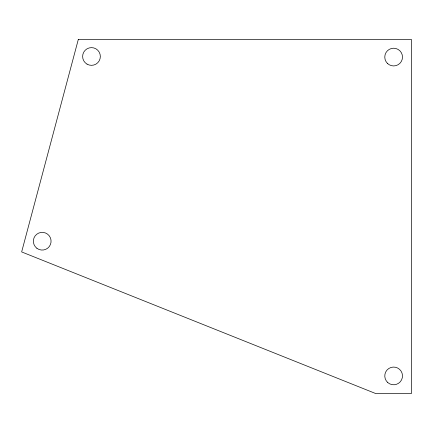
<?xml version="1.0" encoding="UTF-8"?>
<svg xmlns="http://www.w3.org/2000/svg" width="433" height="433" viewBox="0 0 433 433"><rect width="100%" height="100%" fill="white"/><g stroke="black" fill="none" stroke-linecap="round" stroke-linejoin="round"><path stroke-width="0.65" d="M78.335 39.365L21.65 251.925L375.925 393.635L411.35 393.635L411.35 39.365L78.335 39.365M387.746 382.534A8.855 8.855 0 0 0 402.311 377.722A8.855 8.855 0 0 0 390.858 367.514A8.855 8.855 0 0 0 387.746 382.534M36.913 248.304A8.855 8.855 0 0 0 51.013 242.264A8.855 8.855 0 0 0 38.732 233.073A8.855 8.855 0 0 0 36.913 248.304M387.373 63.342A8.855 8.855 0 0 0 402.192 59.37A8.855 8.855 0 0 0 391.345 48.523A8.855 8.855 0 0 0 387.373 63.342M87.055 64.149A8.855 8.855 0 0 0 100.342 56.479A8.855 8.855 0 0 0 87.055 48.81A8.855 8.855 0 0 0 87.055 64.149"/></g></svg>
